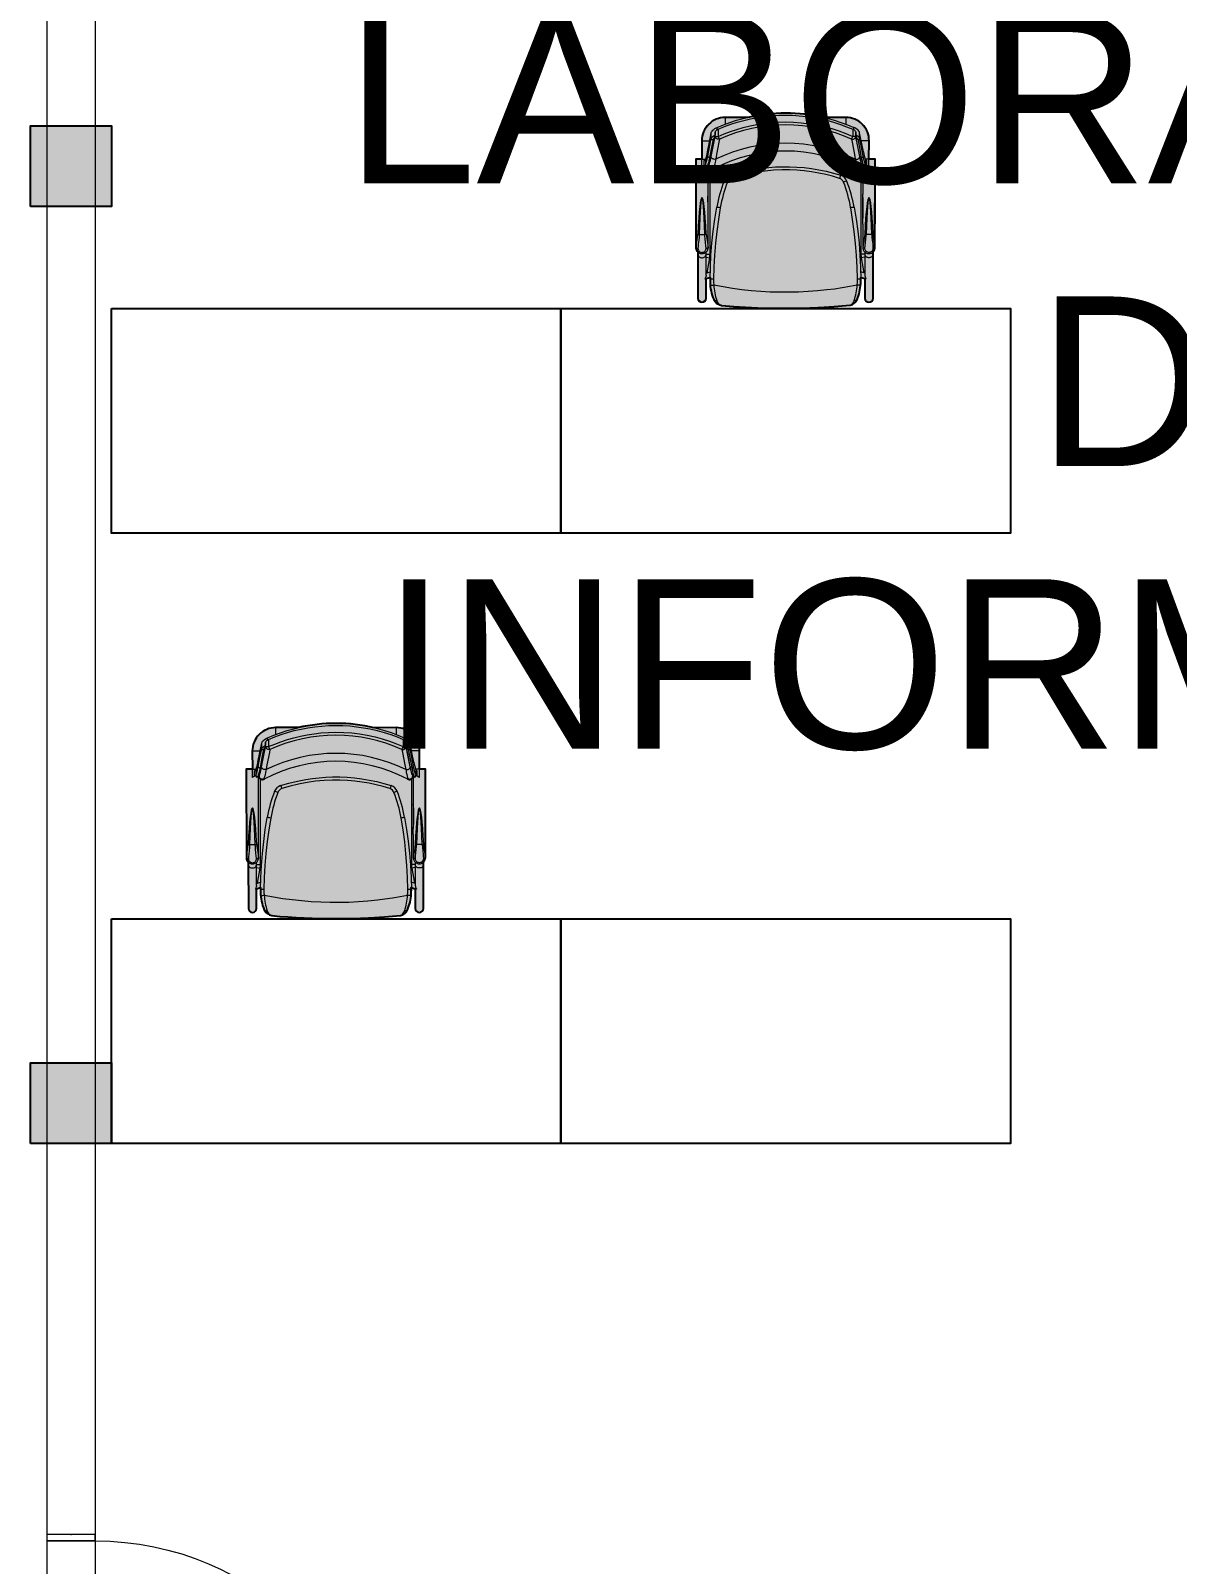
# Model space of a CAD drawing. Header units: metres. Extents: x 512 to 829, y -209 to 245.
# Drawn here: x 691.397 to 694.968, y -178.969 to -174.194 of the extents above; entities that cross this region are included whole.
import ezdxf

# ---------------------------------------------------------------- set-up
doc = ezdxf.new("R2010")
doc.units = ezdxf.units.M
doc.header["$LTSCALE"] = 0.508
doc.header["$PDSIZE"] = -2
doc.layers.get('0').update_dxf_attribs({"lineweight": 15})
for name, color, linetype, lineweight in [('AMB-NOVOS', 10, 'Continuous', 15), ('None', 7, 'Continuous', 5), ('NãoImprimir', 7, 'Continuous', 5), ('Peitoris', 2, 'Continuous', 5), ('Telhado-Princ', 7, 'Continuous', 5)]:
    doc.layers.add(name, color=color, linetype=linetype, lineweight=lineweight)
doc.layers.add('MB-ARQ-MOBILIÁRIO 02', color=2, linetype='Continuous')
doc.layers.add('MB-ARQ-MOBILIÁRIO-CADEIRAS', color=7, linetype='Continuous')
doc.layers.add('MB-ARQ-MOBILIÁRIO-CADEIRAS-02', color=7, linetype='Continuous', true_color=0x747474)

# ---------------------------------------------------------------- blocks, each defined once
blk = doc.blocks.new('Grupo-4520')
at = {"layer": 'None', "color": 7, "linetype": 'Continuous', "lineweight": 5}
for p, q in [((-0.47, 0.075), (-0.47, -0.075)), ((0.47, 0.075), (0.47, -0.075))]:
    blk.add_line(p, q, dxfattribs=at)
blk = doc.blocks.new('Grupo-4521')
at = {"layer": 'None', "color": 7, "linetype": 'Continuous', "lineweight": 5}
for points in [[(-0.47, 0.075), (-0.45, 0.075), (-0.45, -0.075), (-0.47, -0.075)], [(0.45, 0.075), (0.47, 0.075), (0.47, -0.075), (0.45, -0.075)]]:
    blk.add_lwpolyline(points, close=True, dxfattribs=at)
blk = doc.blocks.new('Grupo-4522')
at = {"layer": 'None', "color": 7, "linetype": 'Continuous', "lineweight": 5}
for p, q in [((-0.47, 0.075), (-0.45, 0.075)), ((-0.45, 0.075), (-0.45, -0.075)), ((0.47, 0.075), (0.45, 0.075)), ((0.45, 0.075), (0.45, -0.075)), ((-0.47, -0.075), (-0.45, -0.075)), ((0.47, -0.075), (0.45, -0.075))]:
    blk.add_line(p, q, dxfattribs=at)
at = {"layer": 'None', "color": 7}
for name in ['Grupo-4520', 'Grupo-4521']:
    blk.add_blockref(name, (0, 0), dxfattribs=at)
blk = doc.blocks.new('Grupo-4523')
at = {"layer": 'None', "color": 7, "linetype": 'Continuous', "lineweight": 5}
blk.add_arc((-0.45, 0.075), 0.9, 0, 90, dxfattribs=at)
blk = doc.blocks.new('Grupo-4524')
at = {"layer": 'None', "color": 7, "linetype": 'Continuous', "lineweight": 5}
blk.add_lwpolyline([(-0.45, 0.075), (-0.45, 0.975), (-0.415, 0.975), (-0.415, 0.075)], close=True, dxfattribs=at)
blk = doc.blocks.new('Grupo-4525')
at = {"layer": 'None', "color": 7, "linetype": 'Continuous', "lineweight": 5}
for p, q in [((-0.45, 0.075), (-0.45, 0.975)), ((-0.45, 0.975), (-0.415, 0.975)), ((-0.415, 0.075), (-0.415, 0.975)), ((-0.45, 0.075), (-0.415, 0.075))]:
    blk.add_line(p, q, dxfattribs=at)
at = {"layer": 'None', "color": 7}
blk.add_blockref('Grupo-4524', (0, 0), dxfattribs=at)
blk = doc.blocks.new('Grupo-4526')
at = {"layer": 'Peitoris', "color": 7}
blk.add_blockref('Grupo-4525', (0, 0), dxfattribs=at)
blk = doc.blocks.new('Grupo-4527')
at = {"layer": 'None', "color": 7, "linetype": 'Continuous', "lineweight": 5}
for p, q in [((0.47, 0.075), (-0.47, 0.075)), ((0.47, -0.075), (-0.47, -0.075))]:
    blk.add_line(p, q, dxfattribs=at)
blk = doc.blocks.new('Door (2D)-156')
at = {"layer": 'NãoImprimir', "color": 7, "linetype": 'Continuous', "lineweight": 5}
for p in [(-0.47, 0), (0.47, 0)]:
    blk.add_point(p, dxfattribs=at)
at = {"layer": 'None', "color": 7}
for name in ['Grupo-4526', 'Grupo-4522']:
    blk.add_blockref(name, (0, 0), dxfattribs=at)
at = {"layer": 'Peitoris', "color": 7}
blk.add_blockref('Grupo-4523', (0, 0), dxfattribs=at)
at = {"layer": 'Telhado-Princ', "color": 7}
blk.add_blockref('Grupo-4527', (0, 0), dxfattribs=at)
blk = doc.blocks.new('Grupo-4859')
at = {"layer": 'None', "linetype": 'Continuous', "lineweight": 0}
for points in [[(-26.0139, -100.4987), (-26.0139, -100.2487), (-25.7639, -100.2487), (-25.7639, -100.4987)], [(-26.0139, -103.3987), (-26.0139, -103.1487), (-25.7639, -103.1487), (-25.7639, -103.3987)]]:
    blk.add_hatch(color=255, dxfattribs=at).paths.add_polyline_path(points)
at = {"layer": 'None', "color": 7, "linetype": 'Continuous', "lineweight": 25}
for points in [[(-26.0139, -100.4987), (-26.0139, -100.2487), (-25.7639, -100.2487), (-25.7639, -100.4987)], [(-26.0139, -103.3987), (-26.0139, -103.1487), (-25.7639, -103.1487), (-25.7639, -103.3987)]]:
    blk.add_lwpolyline(points, close=True, dxfattribs=at)
blk = doc.blocks.new('TECTON FIXA')
h = blk.add_hatch(color=256)
edge = h.paths.add_edge_path()
edge.add_line((-0.2473, 0.0321), (-0.2473, 0.0928))
edge.add_line((-0.2473, 0.0928), (-0.2348, 0.0968))
edge.add_line((-0.2348, 0.0968), (-0.2348, 0.0817))
edge.add_arc((-0.105, 0.0817), 0.1298, 180, 204.5205)
edge.add_arc((-0.1939, 0.0412), 0.0321, 204.5205, 259.9408)
edge.add_arc((-0.002, 2.0405), 2.0405, 264.4455, 275.7159)
edge.add_arc((0.196, 0.0391), 0.0294, 280.2206, 337.5854)
edge.add_arc((0.0809, 0.0865), 0.1539, 337.5854, 356.3465)
edge.add_line((0.2344, 0.0767), (0.2348, 0.0968))
edge.add_line((0.2348, 0.0968), (0.2473, 0.0928))
edge.add_line((0.2473, 0.0928), (0.2473, 0.0321))
edge.add_arc((0.26, 0.0321), 0.0127, 180, 360)
edge.add_line((0.2727, 0.0321), (0.2726, 0.1751))
edge.add_arc((0.299, 0.1752), 0.0264, 140.266, 180.0527, ccw=False)
edge.add_line((0.2787, 0.192), (0.279, 0.4651))
edge.add_line((0.279, 0.4651), (0.26, 0.4651))
edge.add_line((0.26, 0.4651), (0.2604, 0.5221))
edge.add_arc((0.1881, 0.5226), 0.0723, 359.6453, 450.3547)
edge.add_line((0.1877, 0.5948), (0.1189, 0.5944))
edge.add_arc((0, 0.0855), 0.5226, 76.8468, 102.9792)
edge.add_line((-0.1174, 0.5948), (-0.1877, 0.5948))
edge.add_arc((-0.1877, 0.5221), 0.0727, 90, 180)
edge.add_line((-0.2604, 0.5221), (-0.26, 0.4651))
edge.add_line((-0.26, 0.4651), (-0.279, 0.4651))
edge.add_line((-0.279, 0.4651), (-0.2789, 0.1891))
edge.add_arc((-0.2605, 0.1891), 0.0185, 180.0184, 226.71)
edge.add_line((-0.2731, 0.1757), (-0.2727, 0.0321))
edge.add_arc((-0.26, 0.0321), 0.0127, 180.1644, 360)
blk.add_lwpolyline([(-0.2727, 0.0321, 1), (-0.2473, 0.0321), (-0.2473, 0.0928), (-0.2348, 0.0968), (-0.2348, 0.0817, 0.107401), (-0.2231, 0.0278, 0.246643), (-0.1995, 0.0096, 0.049216), (0.2012, 0.0101, 0.255663), (0.2231, 0.0278, 0.082044), (0.2344, 0.0767), (0.2348, 0.0968), (0.2473, 0.0928), (0.2473, 0.0321, 1), (0.2727, 0.0321), (0.2726, 0.1751, -0.175367), (0.2787, 0.192), (0.279, 0.4651), (0.26, 0.4651), (0.2604, 0.5221, 0.417845), (0.1877, 0.5948), (0.1189, 0.5944, 0.114521), (-0.1174, 0.5948), (-0.1877, 0.5948, 0.414214), (-0.2604, 0.5221), (-0.26, 0.4651), (-0.279, 0.4651), (-0.2789, 0.1891, 0.206597), (-0.2731, 0.1757), (-0.2727, 0.0321, 0.998567), (-0.2473, 0.0321), (-0.2473, 0.0928), (-0.2348, 0.0968)], format="xyb")
at = {"layer": 'MB-ARQ-MOBILIÁRIO-CADEIRAS', "linetype": 'Continuous', "lineweight": 15}
for p, q in [((-0.1174, 0.5948), (-0.1877, 0.5948)), ((-0.1877, 0.5948), (-0.1877, 0.5736)), ((0.1877, 0.5948), (0.1174, 0.5948)), ((0.1877, 0.5948), (0.1877, 0.5736)), ((-0.231, 0.5293), (-0.231, 0.5471)), ((-0.2188, 0.5499), (-0.2192, 0.5482)), ((-0.2192, 0.5482), (-0.2192, 0.5399)), ((-0.2188, 0.5356), (-0.2188, 0.5499)), ((-0.2188, 0.5356), (-0.2098, 0.5356)), ((-0.213, 0.5562), (-0.213, 0.5633)), ((-0.2098, 0.5579), (-0.2098, 0.5356)), ((0.2098, 0.5579), (0.2098, 0.5356)), ((0.2188, 0.5356), (0.2098, 0.5356)), ((0.213, 0.5562), (0.213, 0.5633)), ((0.2188, 0.5356), (0.2188, 0.5499)), ((0.2188, 0.5499), (0.2192, 0.5482)), ((0.2192, 0.5482), (0.2192, 0.5399)), ((0.231, 0.5293), (0.231, 0.5471)), ((-0.2604, 0.5221), (-0.2604, 0.4651)), ((-0.2604, 0.5221), (-0.2358, 0.5221)), ((0.2604, 0.5221), (0.2358, 0.5221)), ((0.2604, 0.4651), (0.2604, 0.5221)), ((-0.279, 0.4651), (-0.279, 0.3557)), ((-0.279, 0.4651), (-0.26, 0.4651)), ((-0.26, 0.44), (-0.26, 0.4651)), ((-0.26, 0.4651), (-0.2485, 0.4651)), ((-0.2532, 0.4441), (-0.2532, 0.4604)), ((-0.2498, 0.4455), (-0.2494, 0.4465)), ((-0.2498, 0.4455), (-0.2498, 0.4456)), ((-0.2492, 0.447), (-0.2494, 0.4466)), ((-0.2494, 0.4465), (-0.2494, 0.4466)), ((-0.2492, 0.4633), (-0.2492, 0.447)), ((-0.241, 0.3558), (-0.241, 0.442)), ((-0.241, 0.4415), (-0.2407, 0.4416)), ((-0.24, 0.4435), (-0.24, 0.4433)), ((-0.2395, 0.4452), (-0.2395, 0.4447)), ((-0.235, 0.1685), (-0.235, 0.4342)), ((-0.2229, 0.4344), (-0.2237, 0.434)), ((-0.2229, 0.4344), (-0.2215, 0.435)), ((0.2229, 0.4344), (0.2215, 0.435)), ((0.2229, 0.4344), (0.2237, 0.434)), ((0.235, 0.4343), (0.235, 0.1685)), ((0.2395, 0.4452), (0.2395, 0.4447)), ((0.24, 0.4433), (0.24, 0.4435)), ((0.241, 0.4415), (0.2407, 0.4416)), ((0.241, 0.442), (0.241, 0.3558)), ((0.26, 0.4651), (0.2485, 0.4651)), ((0.2492, 0.4633), (0.2492, 0.447)), ((0.2492, 0.447), (0.2494, 0.4466)), ((0.2494, 0.4465), (0.2494, 0.4466)), ((0.2498, 0.4455), (0.2494, 0.4465)), ((0.2498, 0.4455), (0.2498, 0.4456)), ((0.2532, 0.4441), (0.2532, 0.4604)), ((0.26, 0.44), (0.26, 0.4651)), ((0.279, 0.4651), (0.26, 0.4651)), ((0.279, 0.3557), (0.279, 0.4651)), ((-0.279, 0.3557), (-0.279, 0.3555)), ((-0.2787, 0.3449), (-0.2788, 0.3449)), ((-0.2412, 0.3449), (-0.2413, 0.3449)), ((-0.241, 0.3556), (-0.241, 0.3558)), ((0.2412, 0.3449), (0.2413, 0.3449)), ((0.2787, 0.3449), (0.2788, 0.3449)), ((0.279, 0.3557), (0.279, 0.3555)), ((-0.279, 0.2629), (-0.279, 0.1891)), ((-0.241, 0.1891), (-0.241, 0.2625)), ((0.241, 0.2625), (0.241, 0.1891)), ((0.279, 0.1891), (0.279, 0.2629)), ((-0.2688, 0.2306), (-0.2512, 0.2306)), ((0.2688, 0.2306), (0.2512, 0.2306)), ((-0.279, 0.1891), (-0.2789, 0.1891)), ((-0.2727, 0.1752), (-0.2727, 0.1691)), ((-0.2727, 0.1691), (-0.2727, 0.0321)), ((-0.2473, 0.1691), (-0.2473, 0.1751)), ((-0.2473, 0.1034), (-0.2473, 0.1691)), ((-0.2473, 0.1685), (-0.235, 0.1685)), ((-0.2473, 0.1596), (-0.2359, 0.1576)), ((-0.2442, 0.1108), (-0.2359, 0.1576)), ((-0.2411, 0.1891), (-0.241, 0.1891)), ((0.2473, 0.1685), (0.235, 0.1685)), ((0.2473, 0.1596), (0.2359, 0.1576)), ((0.2359, 0.1576), (0.2442, 0.1108)), ((0.2411, 0.1891), (0.241, 0.1891)), ((0.2473, 0.1752), (0.2473, 0.1691)), ((0.2473, 0.1691), (0.2473, 0.1034)), ((0.2727, 0.1691), (0.2727, 0.1751)), ((0.2727, 0.0321), (0.2727, 0.1691)), ((0.279, 0.1891), (0.2789, 0.1891)), ((-0.2504, 0.0918), (-0.2348, 0.0968)), ((-0.2473, 0.1097), (-0.2344, 0.1139)), ((-0.2473, 0.1096), (-0.2344, 0.1138)), ((0.2473, 0.1097), (0.2344, 0.1139)), ((0.2473, 0.1096), (0.2344, 0.1138)), ((0.2504, 0.0918), (0.2348, 0.0968)), ((-0.2473, 0.0321), (-0.2473, 0.0929)), ((-0.235, 0.0891), (-0.235, 0.0883)), ((0.235, 0.0883), (0.235, 0.0891)), ((0.2473, 0.093), (0.2473, 0.0321)), ((-0.2231, 0.0278), (-0.2231, 0.0285)), ((-0.1981, 0.0092), (-0.1981, 0.0093)), ((0.1981, 0.0092), (0.1981, 0.0093)), ((0.2231, 0.0278), (0.2231, 0.0285))]:
    blk.add_line(p, q, dxfattribs=at)
at = {"layer": 'MB-ARQ-MOBILIÁRIO-CADEIRAS', "linetype": 'Continuous', "lineweight": 15, "flags": 128}
for points in [[(-0.213, 0.5633), (-0.1931, 0.5716), (-0.1728, 0.5791), (-0.1523, 0.5857), (-0.1315, 0.5915), (-0.1098, 0.5966), (-0.0879, 0.6008), (-0.0659, 0.604), (-0.0438, 0.6063), (-0.0219, 0.6077), (0, 0.6082), (0.0216, 0.6077), (0.0432, 0.6064), (0.0648, 0.6042), (0.0862, 0.6011), (0.1081, 0.597), (0.1298, 0.5919), (0.1512, 0.586), (0.1724, 0.5792), (0.1929, 0.5717), (0.213, 0.5633)], [(-0.2098, 0.5579), (-0.1903, 0.566), (-0.1704, 0.5732), (-0.1503, 0.5797), (-0.1299, 0.5854), (-0.1087, 0.5903), (-0.0873, 0.5944), (-0.0658, 0.5976), (-0.0441, 0.5999), (-0.0221, 0.6013), (0, 0.6018), (0.0214, 0.6013), (0.0429, 0.6), (0.0642, 0.5978), (0.0854, 0.5947), (0.1071, 0.5907), (0.1286, 0.5857), (0.1499, 0.5798), (0.1709, 0.5731), (0.1905, 0.5659), (0.2098, 0.5579)], [(-0.2098, 0.5356), (-0.1906, 0.5437), (-0.1711, 0.5511), (-0.1513, 0.5576), (-0.1313, 0.5634), (-0.1104, 0.5685), (-0.0894, 0.5727), (-0.0681, 0.576), (-0.0468, 0.5785), (-0.0234, 0.5801), (0, 0.5806), (0.0246, 0.58), (0.0491, 0.5782), (0.0736, 0.5752), (0.0978, 0.5711), (0.1218, 0.5658), (0.1443, 0.5598), (0.1665, 0.5527), (0.1884, 0.5446), (0.2098, 0.5356)], [(-0.2427, 0.4875), (-0.2369, 0.5175), (-0.231, 0.5471)], [(-0.2419, 0.4736), (-0.2365, 0.5017), (-0.231, 0.5293)], [(-0.2256, 0.526), (-0.2263, 0.5221), (-0.2293, 0.5066), (-0.2362, 0.4704)], [(-0.2317, 0.4728), (-0.2257, 0.5037), (-0.2196, 0.5341)], [(-0.2313, 0.4728), (-0.2251, 0.5044), (-0.2188, 0.5356)], [(-0.231, 0.5471), (-0.23, 0.5497), (-0.2282, 0.5524), (-0.2259, 0.5549), (-0.2231, 0.5573), (-0.2196, 0.5598), (-0.2156, 0.5621), (-0.213, 0.5633)], [(-0.231, 0.5293), (-0.2304, 0.5309), (-0.2292, 0.5326), (-0.2273, 0.5345), (-0.2247, 0.5366), (-0.2221, 0.5383), (-0.2192, 0.5399)], [(-0.2188, 0.5499), (-0.2183, 0.5512), (-0.2174, 0.5526), (-0.2163, 0.5538), (-0.2149, 0.555), (-0.2131, 0.5562), (-0.2111, 0.5573), (-0.2098, 0.5579)], [(-0.2055, 0.5271), (-0.2075, 0.5268), (-0.2095, 0.5268), (-0.2116, 0.5272), (-0.2135, 0.528), (-0.2152, 0.5291), (-0.2166, 0.5304), (-0.2178, 0.532), (-0.2185, 0.5338), (-0.2188, 0.5356)], [(-0.2055, 0.5271), (-0.2073, 0.5176), (-0.2147, 0.4791), (-0.2174, 0.4646)], [(0.2055, 0.5271), (0.2075, 0.5268), (0.2095, 0.5268), (0.2116, 0.5272), (0.2135, 0.528), (0.2152, 0.5291), (0.2167, 0.5304), (0.2178, 0.532), (0.2185, 0.5338), (0.2188, 0.5356)], [(0.2055, 0.5271), (0.2073, 0.5176), (0.2147, 0.4791), (0.2174, 0.4646)], [(0.2188, 0.5499), (0.2183, 0.5512), (0.2174, 0.5526), (0.2163, 0.5538), (0.2149, 0.555), (0.2131, 0.5562), (0.2111, 0.5573), (0.2098, 0.5579)], [(0.231, 0.5471), (0.23, 0.5497), (0.2282, 0.5524), (0.2259, 0.5549), (0.2231, 0.5573), (0.2196, 0.5598), (0.2156, 0.5621), (0.213, 0.5633)], [(0.2313, 0.4728), (0.2251, 0.5044), (0.2188, 0.5356)], [(0.231, 0.5293), (0.2304, 0.5309), (0.2292, 0.5326), (0.2273, 0.5345), (0.2247, 0.5366), (0.2221, 0.5383), (0.2192, 0.5399)], [(0.2317, 0.4728), (0.2257, 0.5037), (0.2196, 0.5341)], [(0.2256, 0.526), (0.2263, 0.5221), (0.2293, 0.5066), (0.2362, 0.4704)], [(0.2427, 0.4875), (0.2369, 0.5175), (0.231, 0.5471)], [(0.2419, 0.4736), (0.2365, 0.5017), (0.231, 0.5293)], [(-0.2494, 0.4466), (-0.2496, 0.4462), (-0.2498, 0.4456)], [(-0.2494, 0.4465), (-0.2481, 0.4496), (-0.2468, 0.4532), (-0.2456, 0.4574), (-0.2437, 0.4649), (-0.2419, 0.4736)], [(-0.2435, 0.4431), (-0.2439, 0.442), (-0.244, 0.4412)], [(-0.244, 0.4412), (-0.2428, 0.4417), (-0.2417, 0.442), (-0.2411, 0.4421), (-0.241, 0.442)], [(-0.2362, 0.4704), (-0.2369, 0.4665), (-0.2384, 0.4594), (-0.24, 0.4532), (-0.2417, 0.4476), (-0.2435, 0.4431)], [(-0.24, 0.4433), (-0.2399, 0.4437), (-0.2395, 0.4447)], [(-0.24, 0.4433), (-0.24, 0.4429), (-0.2398, 0.4414), (-0.2394, 0.4398), (-0.2388, 0.4383), (-0.2379, 0.4368), (-0.2366, 0.4355), (-0.2352, 0.4344), (-0.2338, 0.4336), (-0.2323, 0.4331), (-0.2309, 0.4328), (-0.2295, 0.4327), (-0.2283, 0.4327), (-0.2272, 0.4329), (-0.2261, 0.4332), (-0.225, 0.4335), (-0.2237, 0.434), (-0.2237, 0.434)], [(-0.2395, 0.4452), (-0.2381, 0.4482), (-0.2368, 0.4519), (-0.2355, 0.4561), (-0.2342, 0.4611), (-0.2329, 0.4666), (-0.2317, 0.4728)], [(-0.2395, 0.4447), (-0.2381, 0.4477), (-0.2367, 0.4514), (-0.2353, 0.4557), (-0.234, 0.4608), (-0.2326, 0.4665), (-0.2313, 0.4728)], [(-0.2174, 0.4646), (-0.2192, 0.4642), (-0.2211, 0.4641), (-0.2231, 0.4643), (-0.2249, 0.4648), (-0.2266, 0.4657), (-0.2281, 0.4667), (-0.2294, 0.468), (-0.2304, 0.4695), (-0.231, 0.4711), (-0.2313, 0.4728)], [(-0.2248, 0.4359), (-0.2252, 0.435), (-0.2253, 0.4344), (-0.225, 0.434), (-0.2244, 0.4339), (-0.2229, 0.4344)], [(-0.2174, 0.4646), (-0.2182, 0.4599), (-0.2191, 0.4555), (-0.2204, 0.4494), (-0.2218, 0.4441), (-0.2233, 0.4395), (-0.2248, 0.4359)], [(-0.2237, 0.434), (-0.2228, 0.4344), (-0.2215, 0.4351)], [(-0.1722, 0.4145), (-0.1462, 0.4221), (-0.1199, 0.4285), (-0.0933, 0.4336), (-0.0728, 0.4366), (-0.0521, 0.4389), (-0.0314, 0.4405), (-0.0106, 0.4412), (0.0122, 0.4412), (0.0351, 0.4402), (0.0579, 0.4384), (0.0806, 0.4356), (0.1038, 0.4317), (0.1269, 0.4269), (0.1497, 0.4212), (0.1722, 0.4145)], [(0.1683, 0.4049), (0.1469, 0.4113), (0.1253, 0.4168), (0.1034, 0.4215), (0.0814, 0.4252), (0.0586, 0.4282), (0.0356, 0.4301), (0.0126, 0.4312), (-0.0104, 0.4312), (-0.0369, 0.4301), (-0.0633, 0.4277), (-0.0895, 0.424), (-0.1161, 0.4189), (-0.1424, 0.4126), (-0.1683, 0.4049)], [(0.2174, 0.4646), (0.2192, 0.4642), (0.2211, 0.4641), (0.2231, 0.4643), (0.2249, 0.4648), (0.2266, 0.4657), (0.2281, 0.4667), (0.2294, 0.468), (0.2304, 0.4695), (0.231, 0.4711), (0.2313, 0.4728)], [(0.2174, 0.4646), (0.2183, 0.4599), (0.2191, 0.4555), (0.2204, 0.4494), (0.2218, 0.4441), (0.2233, 0.4395), (0.2248, 0.4359)], [(0.2216, 0.4351), (0.2224, 0.4346), (0.2237, 0.434)], [(0.2248, 0.4359), (0.2252, 0.435), (0.2253, 0.4344), (0.225, 0.434), (0.2244, 0.4339), (0.2229, 0.4344)], [(0.2237, 0.434), (0.2249, 0.4335), (0.226, 0.4332), (0.2272, 0.4329), (0.2284, 0.4327), (0.2297, 0.4327), (0.2311, 0.4328), (0.2326, 0.4332), (0.2342, 0.4338), (0.2356, 0.4346), (0.2369, 0.4357), (0.2381, 0.4371), (0.2389, 0.4386), (0.2395, 0.4401), (0.2399, 0.4416), (0.24, 0.4431), (0.24, 0.4433)], [(0.2395, 0.4447), (0.2381, 0.4477), (0.2367, 0.4514), (0.2353, 0.4557), (0.234, 0.4608), (0.2326, 0.4665), (0.2313, 0.4728)], [(0.2395, 0.4452), (0.2381, 0.4482), (0.2368, 0.4519), (0.2355, 0.4561), (0.2342, 0.4611), (0.2329, 0.4666), (0.2317, 0.4728)], [(0.2362, 0.4704), (0.237, 0.4665), (0.2384, 0.4594), (0.24, 0.4532), (0.2417, 0.4476), (0.2435, 0.4431)], [(0.24, 0.4433), (0.2399, 0.4437), (0.2395, 0.4447)], [(0.244, 0.4412), (0.2428, 0.4417), (0.2417, 0.442), (0.2411, 0.4421), (0.241, 0.442)], [(0.2494, 0.4465), (0.2481, 0.4496), (0.2468, 0.4532), (0.2456, 0.4574), (0.2437, 0.4649), (0.2419, 0.4736)], [(0.2435, 0.4431), (0.2439, 0.442), (0.244, 0.4412)], [(0.2494, 0.4466), (0.2496, 0.4462), (0.2498, 0.4456)], [(-0.1722, 0.4145), (-0.172, 0.4144), (-0.1717, 0.4139), (-0.1713, 0.413), (-0.1708, 0.4118), (-0.1702, 0.4104), (-0.1696, 0.4087), (-0.1689, 0.4068), (-0.1683, 0.4049)], [(0.1722, 0.4145), (0.172, 0.4144), (0.1717, 0.4139), (0.1713, 0.413), (0.1708, 0.4118), (0.1702, 0.4104), (0.1696, 0.4087), (0.1689, 0.4068), (0.1683, 0.4049)], [(-0.279, 0.3555), (-0.279, 0.3541), (-0.2789, 0.351), (-0.2788, 0.348), (-0.2788, 0.3452), (-0.2788, 0.3449)], [(-0.279, 0.3555), (-0.279, 0.354), (-0.2789, 0.3511), (-0.2787, 0.3479), (-0.2787, 0.3461), (-0.2787, 0.3449)], [(-0.2788, 0.3449), (-0.2789, 0.3234), (-0.2789, 0.2973), (-0.279, 0.2795)], [(-0.2787, 0.3449), (-0.2788, 0.3197), (-0.2789, 0.2945), (-0.279, 0.2795)], [(-0.2413, 0.3449), (-0.2413, 0.3481), (-0.2411, 0.3513), (-0.241, 0.3539), (-0.241, 0.3556)], [(-0.241, 0.2808), (-0.2411, 0.2897), (-0.2412, 0.315), (-0.2413, 0.3449)], [(-0.2412, 0.3449), (-0.2412, 0.347), (-0.2411, 0.3498), (-0.241, 0.3526), (-0.241, 0.3556)], [(-0.241, 0.2808), (-0.2411, 0.3058), (-0.2412, 0.332), (-0.2412, 0.3449)], [(0.2413, 0.3449), (0.2413, 0.3481), (0.2411, 0.3513), (0.241, 0.3539), (0.241, 0.3558)], [(0.2412, 0.3449), (0.2412, 0.3307), (0.2411, 0.3046), (0.241, 0.2806)], [(0.241, 0.2806), (0.2411, 0.2897), (0.2412, 0.315), (0.2413, 0.3449)], [(0.279, 0.3555), (0.279, 0.354), (0.2789, 0.3511), (0.2787, 0.3479), (0.2787, 0.3461), (0.2787, 0.3449)], [(0.2787, 0.3449), (0.2788, 0.3197), (0.2789, 0.2945), (0.279, 0.2794)], [(0.2788, 0.3449), (0.2788, 0.3462), (0.2789, 0.3489), (0.2789, 0.3518), (0.279, 0.3548), (0.279, 0.3555)], [(0.279, 0.2794), (0.279, 0.2936), (0.2789, 0.3197), (0.2788, 0.3449)], [(-0.235, 0.0909), (-0.234, 0.1283), (-0.2321, 0.1657), (-0.2291, 0.203), (-0.225, 0.2405), (-0.2199, 0.2778), (-0.2138, 0.315)], [(-0.2031, 0.3133), (-0.2091, 0.2767), (-0.2141, 0.24), (-0.2181, 0.2031), (-0.2212, 0.1658), (-0.2232, 0.1285), (-0.2242, 0.0912)], [(0.2242, 0.0912), (0.2232, 0.1283), (0.2212, 0.1653), (0.2182, 0.2023), (0.2142, 0.2394), (0.2091, 0.2765), (0.2031, 0.3133)], [(0.2138, 0.315), (0.2199, 0.2781), (0.225, 0.241), (0.229, 0.2038), (0.232, 0.1662), (0.234, 0.1286), (0.235, 0.0909)], [(-0.279, 0.2795), (-0.279, 0.2693), (-0.279, 0.2629)], [(-0.241, 0.2625), (-0.241, 0.2645), (-0.241, 0.2808)], [(0.241, 0.2625), (0.241, 0.2645), (0.241, 0.2806)], [(0.279, 0.2794), (0.279, 0.2693), (0.279, 0.2629)], [(-0.2789, 0.1891), (-0.2784, 0.195), (-0.2776, 0.201), (-0.2765, 0.2072), (-0.2754, 0.2136), (-0.2741, 0.2221), (-0.2733, 0.2308)], [(-0.2688, 0.2306), (-0.2693, 0.2216), (-0.2702, 0.2126), (-0.2716, 0.1997), (-0.2722, 0.1933), (-0.2725, 0.187)], [(-0.2475, 0.187), (-0.248, 0.1956), (-0.2489, 0.2044), (-0.2503, 0.2174), (-0.2508, 0.224), (-0.2512, 0.2306)], [(-0.2467, 0.2308), (-0.2462, 0.2245), (-0.2454, 0.2182), (-0.2443, 0.212), (-0.2432, 0.2058), (-0.2419, 0.1974), (-0.2411, 0.1891)], [(0.2467, 0.2308), (0.2462, 0.2245), (0.2454, 0.2182), (0.2443, 0.212), (0.2432, 0.2058), (0.2419, 0.1974), (0.2411, 0.1891)], [(0.2475, 0.187), (0.248, 0.1956), (0.2489, 0.2044), (0.2503, 0.2174), (0.2508, 0.224), (0.2512, 0.2306)], [(0.2688, 0.2306), (0.2693, 0.2216), (0.2702, 0.2126), (0.2716, 0.1997), (0.2722, 0.1933), (0.2725, 0.187)], [(0.2789, 0.1891), (0.2784, 0.195), (0.2776, 0.201), (0.2765, 0.2072), (0.2754, 0.2136), (0.2741, 0.2221), (0.2733, 0.2308)], [(-0.2789, 0.1891), (-0.2787, 0.1887), (-0.2783, 0.1883), (-0.2776, 0.188), (-0.2769, 0.1877), (-0.2759, 0.1874), (-0.2749, 0.1872), (-0.2737, 0.1871), (-0.2725, 0.187)], [(-0.2782, 0.184), (-0.2787, 0.186), (-0.2789, 0.1891)], [(-0.2783, 0.184), (-0.2778, 0.1824), (-0.2768, 0.1803), (-0.2755, 0.1783), (-0.274, 0.1765), (-0.2722, 0.1749), (-0.2703, 0.1735), (-0.2682, 0.1724), (-0.2659, 0.1715), (-0.2635, 0.171), (-0.2611, 0.1707), (-0.2586, 0.1707), (-0.2562, 0.171), (-0.2538, 0.1716), (-0.2515, 0.1725), (-0.2494, 0.1737), (-0.2474, 0.1752), (-0.2457, 0.1768), (-0.2442, 0.1787), (-0.243, 0.1807), (-0.242, 0.1829), (-0.2417, 0.1841)], [(-0.2727, 0.1691), (-0.2726, 0.1676), (-0.2721, 0.1658), (-0.2713, 0.164), (-0.2702, 0.1624), (-0.2688, 0.1609), (-0.2671, 0.1597), (-0.2652, 0.1588), (-0.2632, 0.1582), (-0.2611, 0.1579), (-0.2589, 0.1579), (-0.2568, 0.1582), (-0.2548, 0.1588), (-0.2529, 0.1597), (-0.2512, 0.1609), (-0.2498, 0.1624), (-0.2487, 0.164), (-0.2479, 0.1658), (-0.2474, 0.1676), (-0.2473, 0.1691)], [(-0.2725, 0.187), (-0.2724, 0.1848), (-0.2719, 0.1828), (-0.2711, 0.1809), (-0.27, 0.1792), (-0.2686, 0.1777), (-0.267, 0.1764), (-0.2651, 0.1754), (-0.2631, 0.1748), (-0.2611, 0.1744), (-0.2589, 0.1744), (-0.2569, 0.1748), (-0.2549, 0.1754), (-0.253, 0.1764), (-0.2514, 0.1777), (-0.25, 0.1792), (-0.2488, 0.181), (-0.248, 0.1829), (-0.2476, 0.1849), (-0.2475, 0.187)], [(-0.2475, 0.187), (-0.2463, 0.1871), (-0.2451, 0.1872), (-0.2441, 0.1874), (-0.2431, 0.1877), (-0.2423, 0.188), (-0.2417, 0.1883), (-0.2413, 0.1887), (-0.2411, 0.1891)], [(-0.2411, 0.1891), (-0.2413, 0.1861), (-0.2417, 0.1841)], [(0.2475, 0.187), (0.2463, 0.1871), (0.2451, 0.1872), (0.2441, 0.1874), (0.2431, 0.1877), (0.2424, 0.188), (0.2417, 0.1883), (0.2413, 0.1887), (0.2411, 0.1891)], [(0.2411, 0.1891), (0.2413, 0.1861), (0.2418, 0.184)], [(0.2417, 0.184), (0.2422, 0.1824), (0.2432, 0.1803), (0.2445, 0.1783), (0.246, 0.1765), (0.2478, 0.1749), (0.2497, 0.1735), (0.2518, 0.1724), (0.2541, 0.1715), (0.2565, 0.171), (0.2589, 0.1707), (0.2614, 0.1707), (0.2638, 0.171), (0.2662, 0.1716), (0.2685, 0.1725), (0.2706, 0.1737), (0.2726, 0.1751), (0.2743, 0.1768), (0.2758, 0.1787), (0.277, 0.1807), (0.278, 0.1829), (0.2783, 0.1841)], [(0.2727, 0.1691), (0.2726, 0.1676), (0.2721, 0.1658), (0.2713, 0.164), (0.2702, 0.1624), (0.2688, 0.1609), (0.2671, 0.1597), (0.2652, 0.1588), (0.2632, 0.1582), (0.2611, 0.1579), (0.2589, 0.1579), (0.2568, 0.1582), (0.2548, 0.1588), (0.2529, 0.1597), (0.2512, 0.1609), (0.2498, 0.1624), (0.2487, 0.164), (0.2479, 0.1658), (0.2474, 0.1676), (0.2473, 0.1691)], [(0.2725, 0.187), (0.2724, 0.1848), (0.2719, 0.1828), (0.2711, 0.1809), (0.27, 0.1792), (0.2686, 0.1777), (0.267, 0.1764), (0.2651, 0.1754), (0.2631, 0.1748), (0.2611, 0.1744), (0.2589, 0.1744), (0.2569, 0.1748), (0.2549, 0.1754), (0.253, 0.1764), (0.2514, 0.1777), (0.25, 0.1792), (0.2488, 0.181), (0.248, 0.1829), (0.2476, 0.1849), (0.2475, 0.187)], [(0.2789, 0.1891), (0.2787, 0.1887), (0.2783, 0.1883), (0.2777, 0.188), (0.2769, 0.1877), (0.2759, 0.1874), (0.2749, 0.1872), (0.2737, 0.1871), (0.2725, 0.187)], [(0.2783, 0.1841), (0.2787, 0.186), (0.2789, 0.1891)], [(-0.2473, 0.1034), (-0.2475, 0.1012), (-0.2483, 0.0981), (-0.249, 0.0963), (-0.2498, 0.0946), (-0.2506, 0.0932), (-0.2509, 0.0923), (-0.2509, 0.0919), (-0.2506, 0.0918), (-0.2504, 0.0918)], [(0.2473, 0.1034), (0.2473, 0.1034), (0.2475, 0.1012), (0.2483, 0.0981), (0.249, 0.0963), (0.2498, 0.0946), (0.2506, 0.0932), (0.2509, 0.0923), (0.2509, 0.0919), (0.2506, 0.0918), (0.2504, 0.0918)], [(-0.2341, 0.072), (-0.2348, 0.0814), (-0.235, 0.0909)], [(-0.2341, 0.072), (-0.2339, 0.072), (-0.2332, 0.0721), (-0.2322, 0.0722), (-0.2309, 0.0723), (-0.2292, 0.0725), (-0.2274, 0.0727), (-0.2254, 0.0729), (-0.2233, 0.0732)], [(-0.2242, 0.0912), (-0.224, 0.0822), (-0.2233, 0.0732)], [(-0.2233, 0.0732), (-0.1944, 0.0679), (-0.1653, 0.0633), (-0.1361, 0.0594), (-0.1066, 0.0562), (-0.0771, 0.0538), (-0.0474, 0.0521), (-0.0181, 0.0512), (0.0113, 0.0512), (0.0407, 0.0518), (0.0703, 0.0533), (0.0998, 0.0556), (0.1292, 0.0586), (0.1528, 0.0615), (0.1764, 0.065), (0.1999, 0.0688), (0.2233, 0.0732)], [(0.2233, 0.0732), (0.224, 0.0821), (0.2242, 0.0912)], [(0.2341, 0.072), (0.2339, 0.072), (0.2332, 0.0721), (0.2322, 0.0722), (0.2309, 0.0723), (0.2292, 0.0725), (0.2274, 0.0727), (0.2254, 0.0729), (0.2233, 0.0732)], [(0.235, 0.0909), (0.2348, 0.0814), (0.2341, 0.072)], [(-0.2231, 0.0285), (-0.2226, 0.0275), (-0.2218, 0.0266), (-0.2209, 0.0259), (-0.2197, 0.0253), (-0.2185, 0.0248), (-0.2171, 0.0246), (-0.2157, 0.0245), (-0.2142, 0.0246)], [(-0.2142, 0.0246), (-0.2127, 0.0209), (-0.2109, 0.0178), (-0.2088, 0.0151), (-0.2059, 0.0125), (-0.2028, 0.0107), (-0.1995, 0.0096), (-0.1984, 0.0093), (-0.1981, 0.0093), (-0.1981, 0.0093), (-0.1981, 0.0093)], [(0.1981, 0.0093), (0.167, 0.0067), (0.1358, 0.0045), (0.0895, 0.0021), (0.0432, 0.0007), (-0.0033, 0.0003), (-0.0498, 0.0008), (-0.0869, 0.002), (-0.124, 0.0038), (-0.1611, 0.0062), (-0.1981, 0.0093)], [(-0.1981, 0.0092), (-0.168, 0.0066), (-0.1379, 0.0044), (-0.1076, 0.0027), (-0.0772, 0.0014), (-0.0543, 0.0007), (-0.0314, 0.0002)], [(-0.0314, 0.0002), (0, 0), (0.0314, 0.0002)], [(0.0314, 0.0002), (0.0543, 0.0007), (0.0772, 0.0014), (0.1075, 0.0027), (0.1378, 0.0044), (0.168, 0.0066), (0.1981, 0.0092)], [(0.1981, 0.0093), (0.1981, 0.0093), (0.1981, 0.0093), (0.1984, 0.0093), (0.1995, 0.0096), (0.2028, 0.0107), (0.2059, 0.0125), (0.2088, 0.0151), (0.2109, 0.0178), (0.2127, 0.0209), (0.2142, 0.0246)], [(0.2231, 0.0285), (0.2226, 0.0275), (0.2218, 0.0266), (0.2209, 0.0259), (0.2197, 0.0253), (0.2185, 0.0248), (0.2171, 0.0246), (0.2157, 0.0245), (0.2142, 0.0246)]]:
    blk.add_lwpolyline(points, dxfattribs=at)
at = {"layer": 'MB-ARQ-MOBILIÁRIO-CADEIRAS', "linetype": 'Continuous', "lineweight": 15}
for centre, radius, start, end in [((-0.1877, 0.5221), 0.0727, 90, 180), ((0.1877, 0.5221), 0.0727, 0, 90), ((-0.2269, 0.53), 0.00416, 188.5717, 288.717), ((-0.2102, 0.5209), 0.0162, 125.4756, 161.5012), ((-0.2532, 0.5396), 0.034, 350.6524, 0.5406), ((-0.1511, 0.5605), 0.0638, 202.9741, 211.4804), ((0, 0.0732), 0.4983, 65.6464, 114.3536), ((0.1511, 0.5605), 0.0638, 328.5196, 337.0259), ((0.2532, 0.5396), 0.034, 179.4594, 189.3476), ((0.2102, 0.5209), 0.0162, 18.4988, 54.5244), ((0.2269, 0.53), 0.00416, 251.283, 351.4283), ((-0.3636, 0.5073), 0.1226, 338.9866, 350.7176), ((0, 0.0169), 0.4732, 62.0829, 117.9171), ((0, 0.0169), 0.4977, 64.0966, 115.9034), ((0.3636, 0.5073), 0.1226, 189.2824, 201.0134), ((-0.1961, 0.3364), 0.1217, 116.2047, 121.6837), ((0, 0.0169), 0.4965, 120.6581, 121.5751), ((-0.2584, 0.4718), 0.0125, 294.6433, 317.3538), ((-0.2612, 0.4591), 0.017, 298.1422, 314.8569), ((-0.2453, 0.4455), 0.00447, 179.2728, 287.2626), ((-0.2453, 0.4467), 0.00406, 182.2689, 297.618), ((-0.2378, 0.4743), 0.00418, 189.2495, 291.4292), ((0, 0.0169), 0.4882, 119.4361, 119.547), ((-0.2372, 0.4435), 0.00277, 143.533, 180.5237), ((-0.2293, 0.445), 0.0101, 181.9196, 296.3926), ((0, 0.0169), 0.5113, 116.9435, 117.5164), ((0.2293, 0.445), 0.0101, 243.6074, 358.0804), ((0, 0.0169), 0.5113, 62.4836, 63.0565), ((0.2378, 0.4743), 0.00418, 248.5708, 350.7505), ((0.2372, 0.4435), 0.00277, 359.4763, 36.467), ((0, 0.0169), 0.4882, 60.453, 60.5631), ((0.2453, 0.4467), 0.00406, 242.382, 357.7311), ((0.2453, 0.4455), 0.00447, 252.7374, 0.7272), ((0.2584, 0.4718), 0.0125, 222.6462, 245.3567), ((0.2612, 0.4591), 0.017, 225.1431, 241.8578), ((0.1961, 0.3364), 0.1217, 58.3163, 63.7953), ((0, 0.0169), 0.4965, 58.4249, 59.3419), ((0.2233, 0.2369), 0.444, 158.9059, 169.8688), ((0.2253, 0.2368), 0.4351, 158.9426, 169.8619), ((-0.163, 0.3859), 0.0299, 107.7751, 158.908), ((-0.2178, 0.3051), 0.0955, 67.1835, 73.6696), ((-0.1622, 0.386), 0.0199, 107.8621, 158.9799), ((0.1622, 0.386), 0.0199, 21.0197, 72.1383), ((0.163, 0.3859), 0.0299, 21.0921, 72.2248), ((0.2178, 0.3051), 0.0955, 106.3304, 112.8165), ((-0.2253, 0.2368), 0.4351, 10.1381, 21.0574), ((-0.2233, 0.2369), 0.444, 10.1312, 21.0941), ((0.0864, 0.3477), 0.1549, 358.9672, 2.9502), ((-0.226, 0.2016), 0.1141, 78.4183, 83.8838), ((0.226, 0.2016), 0.1141, 96.1162, 101.5817), ((-0.2642, 0.384), 0.1535, 266.5839, 268.2582), ((-0.2558, 0.384), 0.1535, 271.7418, 273.4161), ((0.2558, 0.384), 0.1535, 266.5839, 268.2582), ((0.2642, 0.384), 0.1535, 271.7418, 273.4161), ((-0.26, 0.1891), 0.019, 180, 195.191), ((-0.26, 0.1891), 0.019, 344.7874, 0), ((-0.2977, 0.1685), 0.0627, 350, 0), ((0.2977, 0.1685), 0.0627, 180, 190), ((0.26, 0.1891), 0.019, 180, 195.1712), ((0.26, 0.1891), 0.019, 344.7721, 0), ((-0.2278, 0.0248), 0.0665, 86.8761, 96.2235), ((-0.0757, 0.0881), 0.1592, 179.9392, 202.2345), ((-0.0703, 0.0901), 0.1647, 186.3143, 201.9491), ((-0.0042, 0.0893), 0.2197, 184.2099, 197.1245), ((0.0044, 0.0892), 0.2195, 342.8701, 355.7956), ((0.0769, 0.0878), 0.1581, 337.7028, 0.1577), ((0.0704, 0.0901), 0.1647, 338.0486, 353.6881), ((0.2278, 0.0248), 0.0665, 83.7765, 93.1239), ((-0.26, 0.0321), 0.0127, 180, 0), ((-0.1945, 0.04), 0.0309, 201.723, 263.2963), ((-0.1952, 0.0392), 0.0301, 202.0606, 264.6057), ((0.1945, 0.04), 0.0309, 276.7037, 338.277), ((0.1952, 0.0391), 0.0301, 275.3866, 337.9471), ((0.26, 0.0321), 0.0127, 180, 0)]:
    blk.add_arc(centre, radius, start, end, dxfattribs=at)
for centre, ratio in [((-0.26, -0.0544), 0.047572), ((-0.26, -0.0546), 0.031548), ((0.26, -0.0544), 0.047572), ((0.26, -0.0546), 0.031548)]:
    blk.add_ellipse(centre, major_axis=(0, 0.3994), ratio=ratio, start_param=5.507673, end_param=7.058698, dxfattribs=at)

msp = doc.modelspace()

# ---------------------------------------------------------------- linework, layer by layer
at = {"layer": 'MB-ARQ-MOBILIÁRIO 02'}
for points in [[(691.6481, -175.0585), (693.0481, -175.0585), (693.0481, -175.7585), (691.6481, -175.7585)], [(693.0481, -175.0585), (694.4481, -175.0585), (694.4481, -175.7585), (693.0481, -175.7585)], [(691.6481, -176.9585), (693.0481, -176.9585), (693.0481, -177.6585), (691.6481, -177.6585)], [(693.0481, -176.9585), (694.4481, -176.9585), (694.4481, -177.6585), (693.0481, -177.6585)]]:
    msp.add_lwpolyline(points, close=True, dxfattribs=at)
at = {"layer": 'None', "color": 7, "linetype": 'Continuous', "lineweight": 18}
for p, q in [((691.4469, -169.8528), (691.4469, -178.8757)), ((691.5978, -169.8528), (691.5978, -178.8757))]:
    msp.add_line(p, q, dxfattribs=at)

# ---------------------------------------------------------------- block references
at = {"layer": 'MB-ARQ-MOBILIÁRIO-CADEIRAS-02', "linetype": 'Continuous'}
for p in [(693.7472, -175.0585), (692.3472, -176.9585)]:
    msp.add_blockref('TECTON FIXA', p, dxfattribs=at)
at = {"layer": 'None', "color": 7, "xscale": 1.005894640890275, "yscale": 1.005894640890275, "zscale": 1.005894640890275}
msp.add_blockref('Grupo-4859', (717.5638, -73.6503), dxfattribs=at)
at = {"layer": 'None', "color": 7, "xscale": -1.005894640890275, "yscale": 1.005894640890275, "zscale": 1.005894640890275, "rotation": 270}
msp.add_blockref('Door (2D)-156', (691.5223, -179.3484), dxfattribs=at)

# ---------------------------------------------------------------- texts
at = {"layer": 'AMB-NOVOS', "linetype": 'Continuous', "lineweight": 0, "insert": (693.106, -172.3802), "char_height": 0.528095, "attachment_point": 1}
msp.add_mtext_dynamic_manual_height_columns('\\pi0.6984;{\\fArial|b0|i0|c0|p34;\\LN°:\\l 215\\P\\pi0.74109;\\LNOME: \\P\\pi-0.73116;\\lLABORATÓRIO \\P\\pi1.4257;DE \\P\\pi-0.61733;INFORMÁTICA}', width=3.779715, gutter_width=1.5088, heights=[0], dxfattribs=at)

doc.saveas('drawing.dxf')
